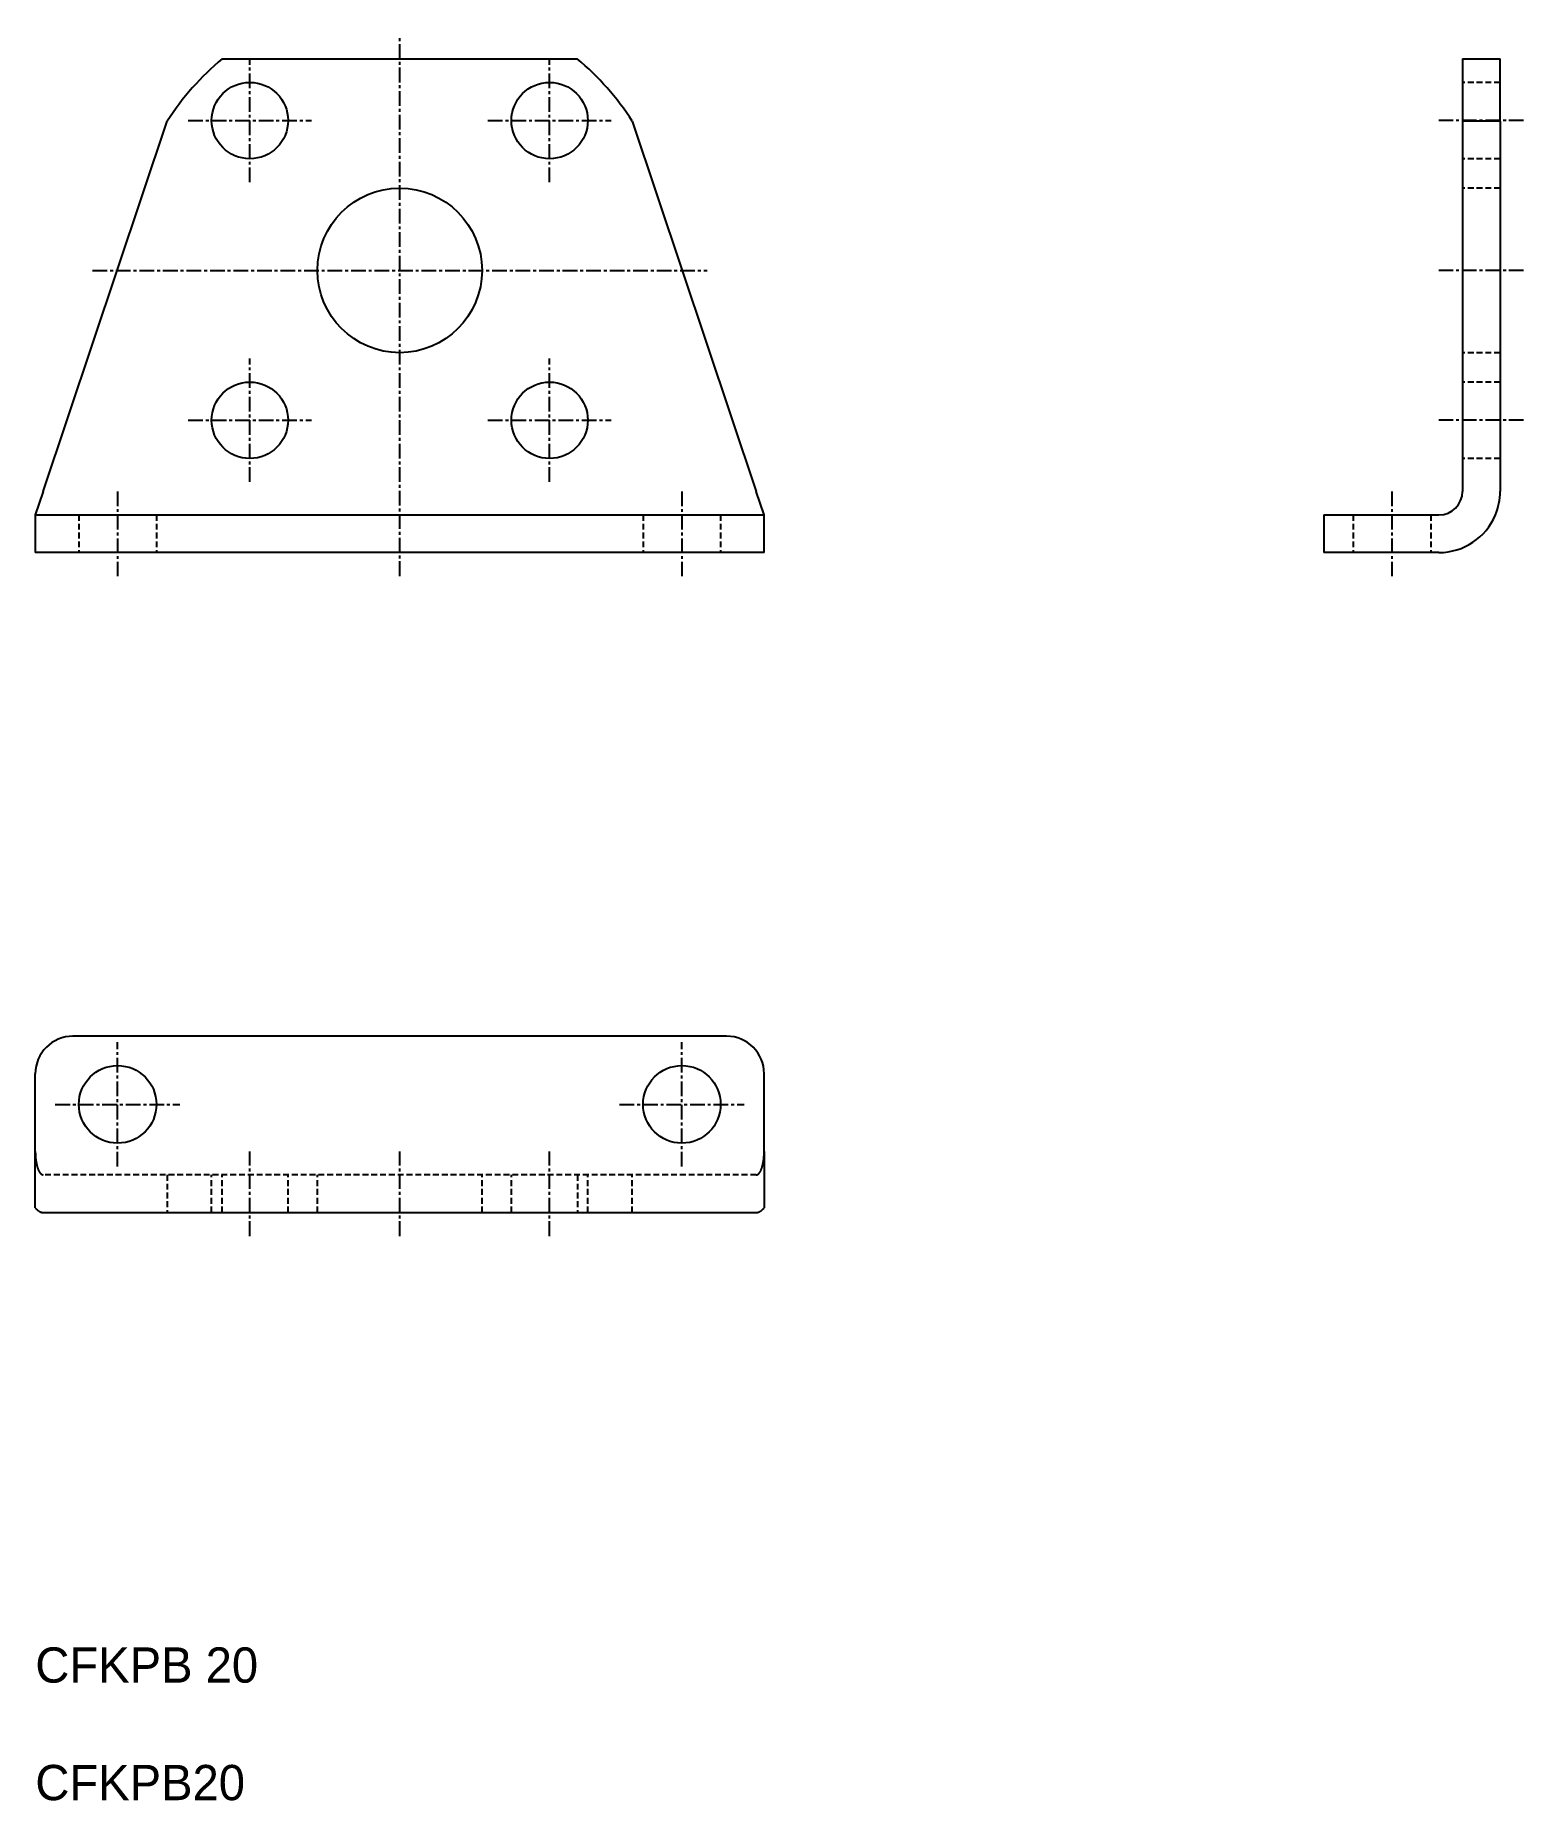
# Model space of a CAD drawing. Extents: x 0 to 127, y 0 to 150.
import ezdxf

# ---------------------------------------------------------------- set-up
doc = ezdxf.new("R2010")
doc.units = 0
doc.linetypes.add('CENTER', pattern=[2, 1.25, -0.25, 0.25, -0.25])
doc.linetypes.add('DASHED', pattern=[0.75, 0.5, -0.25])
doc.layers.get('0').update_dxf_attribs({"linetype": 'CONTINUOUS'})
doc.layers.add('CENTER', color=1, linetype='CENTER')

msp = doc.modelspace()

# ---------------------------------------------------------------- linework, layer by layer
at = {"color": 7, "linetype": 'CONTINUOUS'}
for p, q in [((15.89, 148.15), (46.11, 148.15)), ((121.41, 148.15), (121.41, 142.84)), ((121.41, 148.15), (124.61, 148.15)), ((124.61, 142.84), (124.61, 148.15)), ((0.67, 111.35), (11.22, 142.84)), ((50.78, 142.84), (61.33, 111.35)), ((121.41, 142.84), (121.41, 111.35)), ((124.61, 142.84), (121.41, 142.84)), ((124.61, 142.84), (124.61, 111.35)), ((0.67, 111.35), (0, 109.35)), ((62, 109.35), (61.33, 111.35)), ((0, 109.35), (3.2, 109.35)), ((0, 109.35), (0, 106.15)), ((3.2, 109.35), (58.8, 109.35)), ((58.8, 109.35), (62, 109.35)), ((62, 106.15), (62, 109.35)), ((109.61, 109.35), (119.41, 109.35)), ((109.61, 109.35), (109.61, 106.15)), ((62, 106.15), (0, 106.15)), ((119.41, 106.15), (109.61, 106.15)), ((58.8, 65), (3.2, 65)), ((0, 55.2), (0, 61.8)), ((62, 55.2), (62, 61.8)), ((0, 50.4), (0, 55.2)), ((62, 55.2), (62, 50.4)), ((0.67, 50), (61.33, 50))]:
    msp.add_line(p, q, dxfattribs=at)
at = {"color": 3, "linetype": 'DASHED'}
for p, q in [((124.61, 146.15), (121.41, 146.15)), ((124.61, 139.65), (121.41, 139.65)), ((124.61, 137.15), (121.41, 137.15)), ((124.61, 123.15), (121.41, 123.15)), ((124.61, 120.65), (121.41, 120.65)), ((124.61, 114.15), (121.41, 114.15)), ((3.7, 109.35), (3.7, 106.15)), ((10.3, 109.35), (10.3, 106.15)), ((51.7, 109.35), (51.7, 106.15)), ((58.3, 109.35), (58.3, 106.15)), ((112.11, 109.35), (112.11, 106.15)), ((118.71, 109.35), (118.71, 106.15)), ((61.33, 53.2), (0.67, 53.2)), ((11.22, 53.2), (11.22, 50)), ((15, 50), (15, 53.2)), ((15.89, 50), (15.89, 53.2)), ((21.5, 50), (21.5, 53.2)), ((24, 50), (24, 53.2)), ((38, 50), (38, 53.2)), ((40.5, 50), (40.5, 53.2)), ((46.11, 53.2), (46.11, 50)), ((47, 50), (47, 53.2)), ((50.78, 50), (50.78, 53.2))]:
    msp.add_line(p, q, dxfattribs=at)
at = {"color": 7, "linetype": 'CONTINUOUS'}
for centre, radius in [((18.25, 142.9), 3.25), ((43.75, 142.9), 3.25), ((31, 130.15), 7), ((18.25, 117.4), 3.25), ((43.75, 117.4), 3.25), ((7, 59.2), 3.3), ((55, 59.2), 3.3)]:
    msp.add_circle(centre, radius, dxfattribs=at)
for centre, radius, start, end in [((31, 130.15), 23.5, 130.0078, 147.3163), ((31, 130.15), 23.5, 32.6837, 49.9922), ((119.41, 111.35), 2, 270, 0), ((119.41, 111.35), 5.2, 337.3801, 360), ((119.41, 111.35), 5.2, 270, 337.3801), ((3.2, 61.8), 3.2, 90, 180), ((58.8, 61.8), 3.2, 0, 90), ((1.96, 51.99), 2.53, 219.0848, 220.4985), ((1.88, 51.96), 2.45, 221.1589, 222.5727), ((1.8, 51.93), 2.37, 223.3723, 224.7861), ((1.72, 51.91), 2.29, 225.7351, 227.1488), ((1.64, 51.88), 2.22, 228.2572, 229.6709), ((1.56, 51.86), 2.15, 230.9478, 232.3615), ((1.47, 51.84), 2.08, 233.815, 235.2287), ((1.39, 51.82), 2.02, 236.8647, 238.2785), ((1.31, 51.8), 1.96, 240.1001, 241.5139), ((1.22, 51.79), 1.91, 243.5204, 244.9342), ((1.14, 51.77), 1.86, 247.12, 248.5337), ((1.05, 51.76), 1.82, 250.8875, 252.3012), ((0.97, 51.76), 1.79, 254.805, 256.2188), ((0.88, 51.75), 1.77, 258.8483, 260.262), ((0.8, 51.74), 1.75, 262.9866, 264.4004), ((0.71, 51.74), 1.74, 267.1842, 268.598), ((61.29, 51.74), 1.74, 271.402, 272.8158), ((61.2, 51.74), 1.75, 275.5996, 277.0134), ((61.12, 51.75), 1.77, 279.738, 281.1517), ((61.03, 51.76), 1.79, 283.7812, 285.195), ((60.95, 51.76), 1.82, 287.6988, 289.1125), ((60.86, 51.77), 1.86, 291.4663, 292.88), ((60.78, 51.79), 1.91, 295.0658, 296.4796), ((60.69, 51.8), 1.96, 298.4861, 299.8999), ((60.61, 51.82), 2.02, 301.7215, 303.1353), ((60.53, 51.84), 2.08, 304.7713, 306.185), ((60.44, 51.86), 2.15, 307.6385, 309.0522), ((60.36, 51.88), 2.22, 310.3291, 311.7428), ((60.28, 51.91), 2.29, 312.8512, 314.2649), ((60.2, 51.93), 2.37, 315.2139, 316.6277), ((60.12, 51.96), 2.45, 317.4273, 318.8411), ((60.04, 51.99), 2.53, 319.5015, 320.9152)]:
    msp.add_arc(centre, radius, start, end, dxfattribs=at)
at = {"color": 3, "linetype": 'DASHED'}
for centre, radius, start, end in [((2, 55.13), 2, 178.1305, 183.7555), ((1.98, 55.01), 1.98, 180.0328, 185.6578), ((1.96, 54.88), 1.95, 181.9849, 187.6099), ((1.92, 54.75), 1.9, 184.0237, 189.6487), ((1.87, 54.63), 1.83, 186.1921, 191.8171), ((1.81, 54.52), 1.75, 188.5427, 194.1677), ((1.74, 54.41), 1.66, 191.1423, 196.7673), ((60.26, 54.41), 1.66, 343.2327, 348.8577), ((60.19, 54.52), 1.75, 345.8323, 351.4573), ((60.13, 54.63), 1.83, 348.1829, 353.8079), ((60.08, 54.75), 1.9, 350.3513, 355.9763), ((60.04, 54.88), 1.95, 352.3901, 358.0151), ((60.02, 55.01), 1.98, 354.3422, 359.9672), ((60, 55.13), 2, 356.2445, 1.8695), ((1.65, 54.31), 1.55, 194.0796, 199.7046), ((1.56, 54.22), 1.43, 197.4755, 203.1005), ((1.46, 54.13), 1.31, 201.4993, 207.1243), ((1.35, 54.06), 1.18, 206.3927, 212.0177), ((1.24, 54), 1.05, 212.5015, 218.1265), ((1.12, 53.95), 0.923, 220.3065, 225.9315), ((0.99, 53.91), 0.812, 230.4054, 236.0304), ((0.87, 53.89), 0.725, 243.3073, 248.9323), ((0.74, 53.87), 0.676, 258.846, 264.471), ((61.26, 53.87), 0.676, 275.529, 281.154), ((61.13, 53.89), 0.725, 291.0677, 296.6927), ((61.01, 53.91), 0.812, 303.9696, 309.5946), ((60.88, 53.95), 0.923, 314.0685, 319.6935), ((60.76, 54), 1.05, 321.8735, 327.4985), ((60.65, 54.06), 1.18, 327.9823, 333.6073), ((60.54, 54.13), 1.31, 332.8757, 338.5007), ((60.44, 54.22), 1.43, 336.8995, 342.5245), ((60.35, 54.31), 1.55, 340.2954, 345.9204)]:
    msp.add_arc(centre, radius, start, end, dxfattribs=at)
at = {"layer": 'CENTER', "color": 1, "linetype": 'CENTER'}
for p, q in [((31, 104.15), (31, 150.15)), ((18.25, 137.65), (18.25, 148.15)), ((43.75, 137.65), (43.75, 148.15)), ((13, 142.9), (23.5, 142.9)), ((38.5, 142.9), (49, 142.9)), ((126.61, 142.9), (119.41, 142.9)), ((4.86, 130.15), (57.14, 130.15)), ((126.61, 130.15), (119.41, 130.15)), ((18.25, 112.15), (18.25, 122.65)), ((43.75, 112.15), (43.75, 122.65)), ((13, 117.4), (23.5, 117.4)), ((38.5, 117.4), (49, 117.4)), ((126.61, 117.4), (119.41, 117.4)), ((7, 111.35), (7, 104.15)), ((55, 111.35), (55, 104.15)), ((115.41, 111.35), (115.41, 104.15)), ((7, 53.9), (7, 64.5)), ((55, 53.9), (55, 64.5)), ((1.7, 59.2), (12.3, 59.2)), ((49.7, 59.2), (60.3, 59.2)), ((18.25, 48), (18.25, 55.2)), ((31, 48), (31, 55.2)), ((43.75, 48), (43.75, 55.2))]:
    msp.add_line(p, q, dxfattribs=at)

# ---------------------------------------------------------------- texts
for s, p in [('CFKPB 20', (0, 10)), ('CFKPB20', (0, 0))]:
    msp.add_text(s, height=3).set_placement(p)

doc.saveas('drawing.dxf')
